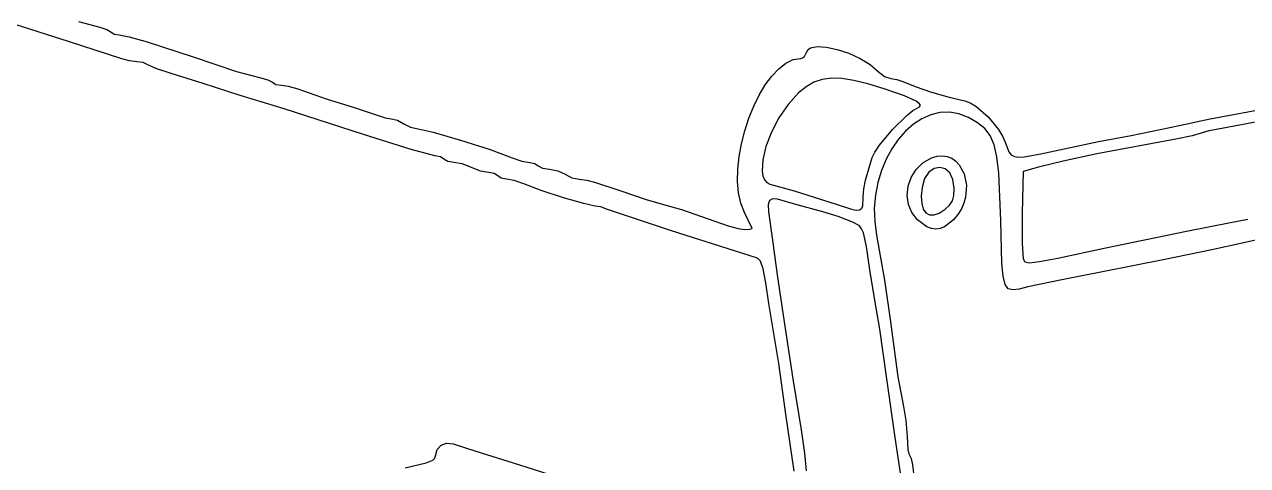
# Model space of a CAD drawing. Extents: x 19 to 1860, y 54 to 866.
# Drawn here: x 1229.4 to 1443.7, y 204.6 to 281.9 of the extents above; entities that cross this region are included whole.
import ezdxf

# ---------------------------------------------------------------- set-up
doc = ezdxf.new("R2010")
doc.units = 0

msp = doc.modelspace()

# ---------------------------------------------------------------- linework, layer by layer
at = {"layer": 'Layer 1'}
for p, q in [((1237.0851, 278.91689), (1227.9355, 281.85253)), ((1238.8569, 282.4618), (1242.5536, 281.42356)), ((1242.5536, 281.42356), (1243.799825, 281.062528)), ((1243.799825, 281.062528), (1244.5068, 280.60836)), ((1246.4102, 275.91338), (1237.0851, 278.91689)), ((1244.5068, 280.60836), (1245.0763, 280.240765)), ((1245.0763, 280.240765), (1245.9911, 280.08788)), ((1245.9911, 280.08788), (1247.727006, 279.750397)), ((1247.727006, 279.750397), (1250.906475, 278.869396)), ((1250.906475, 278.869396), (1258.927, 276.26552)), ((1366.0839, 276.315191), (1366.5322, 277.14616)), ((1366.5322, 277.14616), (1366.740159, 277.531565)), ((1366.740159, 277.531565), (1367.119212, 277.810244)), ((1367.119212, 277.810244), (1368.309219, 278.070077)), ((1368.309219, 278.070077), (1369.939466, 277.970958)), ((1369.939466, 277.970958), (1371.8472, 277.558189)), ((1371.8472, 277.558189), (1373.869665, 276.877069)), ((1373.869665, 276.877069), (1375.844106, 275.972899)), ((1247.758362, 275.5377), (1246.4102, 275.91338)), ((1249.0958, 275.38144), (1247.758362, 275.5377)), ((1250.199875, 275.23082), (1249.0958, 275.38144)), ((1250.9867, 274.86873), (1250.199875, 275.23082)), ((1252.42305, 274.209002), (1250.9867, 274.86873)), ((1258.927, 276.26552), (1266.546125, 273.672606)), ((1361.574523, 274.164146), (1362.834046, 275.137918)), ((1362.834046, 275.137918), (1364.127768, 275.754346)), ((1364.127768, 275.754346), (1365.4397, 275.96957)), ((1365.4397, 275.96957), (1365.768353, 276.06241)), ((1365.768353, 276.06241), (1366.0839, 276.315191)), ((1375.844106, 275.972899), (1377.60777, 274.890979)), ((1377.60777, 274.890979), (1378.9979, 273.67661)), ((1255.0891, 273.34274), (1252.42305, 274.209002)), ((1260.697, 271.57806), (1255.0891, 273.34274)), ((1266.546125, 273.672606), (1270.5909, 272.60787)), ((1270.5909, 272.60787), (1272.045025, 272.243731)), ((1359.222034, 271.320022), (1360.365189, 272.876893)), ((1360.365189, 272.876893), (1361.574523, 274.164146)), ((1369.181329, 272.29786), (1367.719183, 271.796864)), ((1370.803838, 272.517353), (1369.181329, 272.29786)), ((1372.645679, 272.458065), (1370.803838, 272.517353)), ((1374.765823, 272.122722), (1372.645679, 272.458065)), ((1378.9979, 273.67661), (1380.113413, 272.803096)), ((1380.113413, 272.803096), (1381.2182, 272.43977)), ((1381.2182, 272.43977), (1382.294037, 272.290114)), ((1382.294037, 272.290114), (1383.3404, 271.9303)), ((1267.174075, 269.455634), (1260.697, 271.57806)), ((1272.045025, 272.243731), (1272.8393, 271.78666)), ((1272.8393, 271.78666), (1273.442637, 271.417093)), ((1273.442637, 271.417093), (1274.4374, 271.26336)), ((1274.4374, 271.26336), (1275.585953, 271.106805)), ((1275.585953, 271.106805), (1277.3136, 270.65029)), ((1277.3136, 270.65029), (1282.2439, 268.91627)), ((1358.161047, 269.537395), (1359.222034, 271.320022)), ((1366.35843, 271.011639), (1365.0401, 269.93946)), ((1367.719183, 271.796864), (1366.35843, 271.011639)), ((1377.22324, 271.514049), (1374.765823, 272.122722)), ((1380.0769, 270.63477), (1377.22324, 271.514049)), ((1383.608423, 269.389877), (1380.0769, 270.63477)), ((1383.3404, 271.9303), (1385.472208, 271.046543)), ((1385.472208, 271.046543), (1388.376788, 270.060436)), ((1274.8642, 267.12599), (1267.174075, 269.455634)), ((1282.2439, 268.91627), (1286.9661, 267.43453)), ((1357.198218, 267.572874), (1358.161047, 269.537395)), ((1365.0401, 269.93946), (1363.203915, 267.922016)), ((1385.684563, 268.45098), (1383.608423, 269.389877)), ((1386.205794, 268.079395), (1385.684563, 268.45098)), ((1386.397895, 267.764046), (1386.205794, 268.079395)), ((1388.376788, 270.060436), (1391.476723, 269.153959)), ((1391.476723, 269.153959), (1394.1946, 268.50909)), ((1394.1946, 268.50909), (1395.117006, 268.183854)), ((1395.117006, 268.183854), (1396.141108, 267.577968)), ((1288.8045, 262.63895), (1274.8642, 267.12599)), ((1286.9661, 267.43453), (1291.5329, 265.89548)), ((1291.5329, 265.89548), (1292.572962, 265.531671)), ((1356.349538, 265.470322), (1357.198218, 267.572874)), ((1363.203915, 267.922016), (1361.605217, 265.563654)), ((1381.542638, 263.48492), (1384.009177, 265.960422)), ((1384.009177, 265.960422), (1385.055149, 266.818519)), ((1385.055149, 266.818519), (1385.841, 267.27504)), ((1385.841, 267.27504), (1386.27244, 267.498179)), ((1386.27244, 267.498179), (1386.397895, 267.764046)), ((1388.227786, 266.094004), (1386.667394, 265.404095)), ((1389.844559, 266.482891), (1388.227786, 266.094004)), ((1391.498487, 266.546163), (1389.844559, 266.482891)), ((1393.170342, 266.259227), (1391.498487, 266.546163)), ((1394.8409, 265.59749), (1393.170342, 266.259227)), ((1396.141108, 267.577968), (1398.267812, 265.756033)), ((1437.197, 265.35627), (1447.883675, 267.388631)), ((1292.572962, 265.531671), (1293.6338, 265.38036)), ((1293.6338, 265.38036), (1294.730162, 265.126629)), ((1294.730162, 265.126629), (1295.8554, 264.51661)), ((1295.8554, 264.51661), (1297.064087, 263.901094)), ((1297.064087, 263.901094), (1298.3612, 263.63414)), ((1355.630995, 263.273602), (1356.349538, 265.470322)), ((1361.605217, 265.563654), (1360.298163, 263.03742)), ((1385.182608, 264.437756), (1383.792656, 263.219579)), ((1386.667394, 265.404095), (1385.182608, 264.437756)), ((1396.445567, 264.682252), (1394.8409, 265.59749)), ((1397.698434, 263.68691), (1396.445567, 264.682252)), ((1398.646891, 262.459737), (1397.698434, 263.68691)), ((1398.267812, 265.756033), (1400.121536, 263.506848)), ((1423.3251, 262.48164), (1430.1135, 263.87839)), ((1430.1135, 263.87839), (1437.197, 265.35627)), ((1439.2607, 263.70933), (1436.975825, 263.285779)), ((1446.6396, 265.07496), (1439.2607, 263.70933)), ((1297.1338, 260.00467), (1288.8045, 262.63895)), ((1298.3612, 263.63414), (1301.013877, 263.044326)), ((1301.013877, 263.044326), (1305.783662, 261.650701)), ((1305.783662, 261.650701), (1310.971367, 259.976938)), ((1355.05858, 261.026575), (1355.630995, 263.273602)), ((1360.298163, 263.03742), (1359.336913, 260.516355)), ((1379.25293, 260.739381), (1381.542638, 263.48492)), ((1382.516763, 261.774157), (1381.374155, 260.126084)), ((1383.792656, 263.219579), (1382.516763, 261.774157)), ((1399.338325, 260.849002), (1398.646891, 262.459737)), ((1400.121536, 263.506848), (1400.804412, 262.366901)), ((1400.804412, 262.366901), (1401.2491, 261.29398)), ((1431.1996, 261.82201), (1417.322275, 259.262425)), ((1417.627937, 261.405484), (1423.3251, 262.48164)), ((1434.044662, 262.381347), (1431.1996, 261.82201)), ((1435.6268, 262.86177), (1434.044662, 262.381347)), ((1436.975825, 263.285779), (1435.6268, 262.86177)), ((1301.3135, 258.909), (1297.1338, 260.00467)), ((1310.971367, 259.976938), (1314.8778, 258.54671)), ((1354.648282, 258.773104), (1355.05858, 261.026575)), ((1359.336913, 260.516355), (1358.775622, 258.173503)), ((1377.9516, 258.61465), (1378.427996, 259.543736)), ((1378.427996, 259.543736), (1379.25293, 260.739381)), ((1381.374155, 260.126084), (1380.384059, 258.299951)), ((1399.820125, 258.702979), (1399.338325, 260.849002)), ((1401.2491, 261.29398), (1401.915842, 259.581444)), ((1401.915842, 259.581444), (1402.334692, 259.070928)), ((1407.5138, 259.24734), (1417.627937, 261.405484)), ((1302.285862, 258.73619), (1301.3135, 258.909)), ((1302.9034, 258.32071), (1302.285862, 258.73619)), ((1303.564375, 257.90522), (1302.9034, 258.32071)), ((1304.6416, 257.7324), (1303.564375, 257.90522)), ((1306.108212, 257.474253), (1304.6416, 257.7324)), ((1307.7057, 256.8536), (1306.108212, 257.474253)), ((1314.8778, 258.54671), (1316.577525, 257.97162)), ((1316.577525, 257.97162), (1317.942, 257.73244)), ((1317.942, 257.73244), (1318.8442, 257.559623)), ((1318.8442, 257.559623), (1319.4326, 257.14412)), ((1354.416092, 256.557051), (1354.648282, 258.773104)), ((1358.775622, 258.173503), (1358.668452, 256.181908)), ((1376.757938, 254.652669), (1377.9516, 258.61465)), ((1380.384059, 258.299951), (1379.565701, 256.320351)), ((1385.667545, 256.488978), (1386.851957, 257.665264)), ((1386.851957, 257.665264), (1388.336, 258.53473)), ((1388.336, 258.53473), (1389.33141, 258.844745)), ((1389.33141, 258.844745), (1390.262337, 258.922349)), ((1390.262337, 258.922349), (1391.121071, 258.78913)), ((1391.121071, 258.78913), (1391.899902, 258.466676)), ((1391.899902, 258.466676), (1392.591119, 257.976577)), ((1392.591119, 257.976577), (1393.187012, 257.34042)), ((1393.187012, 257.34042), (1394.061987, 255.716291)), ((1400.139678, 255.869938), (1399.820125, 258.702979)), ((1402.334692, 259.070928), (1402.884863, 258.766629)), ((1402.884863, 258.766629), (1403.622107, 258.650334)), ((1403.622107, 258.650334), (1404.602177, 258.703829)), ((1404.602177, 258.703829), (1407.5138, 259.24734)), ((1411.410625, 257.983383), (1407.0895, 256.89016)), ((1417.322275, 259.262425), (1411.410625, 257.983383)), ((1309.279825, 256.231091), (1307.7057, 256.8536)), ((1310.69, 255.97114), (1309.279825, 256.231091)), ((1311.710437, 255.795748), (1310.69, 255.97114)), ((1312.348, 255.3792), (1311.710437, 255.795748)), ((1312.936363, 254.963711), (1312.348, 255.3792)), ((1319.4326, 257.14412), (1320.156862, 256.723149)), ((1320.156862, 256.723149), (1321.3858, 256.53713)), ((1321.3858, 256.53713), (1322.844312, 256.270073)), ((1322.844312, 256.270073), (1324.1202, 255.65467)), ((1324.1202, 255.65467), (1325.32165, 255.044656)), ((1354.377999, 254.422279), (1354.416092, 256.557051)), ((1358.668452, 256.181908), (1358.802085, 255.371908)), ((1358.802085, 255.371908), (1359.069558, 254.714613)), ((1379.565701, 256.320351), (1378.938308, 254.211877)), ((1384.801501, 255.089526), (1385.667545, 256.488978)), ((1387.884491, 256.026569), (1387.148247, 254.915048)), ((1388.799857, 256.677598), (1387.884491, 256.026569)), ((1389.787775, 256.871709), (1388.799857, 256.677598)), ((1390.741671, 256.612476), (1389.787775, 256.871709)), ((1391.554972, 255.903474), (1390.741671, 256.612476)), ((1392.121106, 254.748277), (1391.554972, 255.903474)), ((1394.061987, 255.716291), (1394.463146, 253.766998)), ((1400.4816, 247.53589), (1400.139678, 255.869938)), ((1404.4332, 256.12202), (1404.2659, 248.87073)), ((1407.0895, 256.89016), (1404.4332, 256.12202)), ((1313.8386, 254.7909), (1312.936363, 254.963711)), ((1315.203138, 254.548888), (1313.8386, 254.7909)), ((1316.903, 253.96702), (1315.203138, 254.548888)), ((1319.953395, 252.828536), (1316.903, 253.96702)), ((1325.32165, 255.044656), (1326.6011, 254.79093)), ((1326.6011, 254.79093), (1327.94245, 254.639889)), ((1327.94245, 254.639889), (1329.2922, 254.27674)), ((1329.2922, 254.27674), (1333.8948, 252.75604)), ((1354.549993, 252.41265), (1354.377999, 254.422279)), ((1359.069558, 254.714613), (1359.47764, 254.231653)), ((1359.47764, 254.231653), (1360.0331, 253.94466)), ((1360.0331, 253.94466), (1364.2951, 252.73598)), ((1376.3964, 251.69505), (1376.483377, 253.093779)), ((1376.483377, 253.093779), (1376.757938, 254.652669)), ((1378.938308, 254.211877), (1378.521105, 251.999121)), ((1384.099466, 251.955749), (1384.272562, 253.550565)), ((1384.272562, 253.550565), (1384.801501, 255.089526)), ((1386.6977, 253.33946), (1386.55844, 251.798882)), ((1387.148247, 254.915048), (1386.6977, 253.33946)), ((1392.3335, 253.15046), (1392.121106, 254.748277)), ((1392.262705, 251.926236), (1392.3335, 253.15046)), ((1394.463146, 253.766998), (1394.328805, 251.665251)), ((1323.854038, 251.553006), (1319.953395, 252.828536)), ((1327.403061, 250.513848), (1323.854038, 251.553006)), ((1333.8948, 252.75604), (1338.3222, 251.25547)), ((1338.3222, 251.25547), (1340.9785, 250.48263)), ((1354.948063, 250.572026), (1354.549993, 252.41265)), ((1359.945613, 251.079744), (1359.741526, 250.338764)), ((1360.470254, 251.363143), (1359.945613, 251.079744)), ((1361.377689, 251.276445), (1360.470254, 251.363143)), ((1364.5899, 250.34269), (1361.377689, 251.276445)), ((1364.2951, 252.73598), (1371.6738, 250.39962)), ((1376.291166, 250.091408), (1376.3964, 251.69505)), ((1376.3964, 251.69505), (1376.3964, 251.69505)), ((1378.521105, 251.999121), (1378.333318, 249.706676)), ((1384.300948, 250.388734), (1384.099466, 251.955749)), ((1386.55844, 251.798882), (1386.634555, 250.534899)), ((1391.537802, 250.24295), (1392.015087, 250.997969)), ((1392.015087, 250.997969), (1392.262705, 251.926236)), ((1394.328805, 251.665251), (1394.041547, 250.611178)), ((1329.3986, 250.08448), (1327.403061, 250.513848)), ((1330.3845, 249.925456), (1329.3986, 250.08448)), ((1331.3932, 249.54312), (1330.3845, 249.925456)), ((1342.603612, 245.794775), (1331.3932, 249.54312)), ((1340.9785, 250.48263), (1344.5202, 249.46788)), ((1344.5202, 249.46788), (1352.7113, 246.633095)), ((1355.5882, 248.94427), (1354.948063, 250.572026)), ((1356.9166, 246.14984), (1355.5882, 248.94427)), ((1359.741526, 250.338764), (1359.795755, 249.052719)), ((1359.795755, 249.052719), (1360.4302, 244.4955)), ((1369.3123, 249.09956), (1364.5899, 250.34269)), ((1371.9686, 248.28728), (1369.3123, 249.09956)), ((1371.6738, 250.39962), (1374.309722, 249.547899)), ((1374.309722, 249.547899), (1375.14516, 249.383369)), ((1375.14516, 249.383369), (1375.722225, 249.410426)), ((1375.722225, 249.410426), (1376.0884, 249.642097)), ((1376.0884, 249.642097), (1376.291166, 250.091408)), ((1378.333318, 249.706676), (1378.394175, 247.359135)), ((1384.895747, 248.933176), (1384.300948, 250.388734)), ((1385.9026, 247.67273), (1384.895747, 248.933176)), ((1386.634555, 250.534899), (1386.911114, 249.561421)), ((1386.911114, 249.561421), (1387.373187, 248.892355)), ((1387.373187, 248.892355), (1388.005844, 248.54161)), ((1388.794152, 248.523093), (1389.723181, 248.850714)), ((1389.723181, 248.850714), (1390.778, 249.53838)), ((1390.778, 249.53847), (1391.537802, 250.24295)), ((1390.778, 249.53838), (1390.778, 249.53847)), ((1393.597283, 249.583758), (1392.988305, 248.604579)), ((1394.041547, 250.611178), (1393.597283, 249.583758)), ((1404.2659, 248.87073), (1404.23525, 243.523905)), ((1352.7113, 246.633095), (1354.486041, 246.147451)), ((1374.6995, 247.19733), (1371.9686, 248.28728)), ((1375.725811, 246.610041), (1374.6995, 247.19733)), ((1376.101751, 246.113765), (1375.725811, 246.610041)), ((1378.394175, 247.359135), (1378.7229, 244.98109)), ((1387.56162, 246.455169), (1385.9026, 247.67293)), ((1385.9026, 247.67293), (1385.9026, 247.67273)), ((1388.005844, 248.54161), (1388.794152, 248.523093)), ((1392.2069, 247.69523), (1390.625111, 246.466031)), ((1392.988305, 248.604579), (1392.2069, 247.69523)), ((1400.706038, 240.010094), (1400.4816, 247.53589)), ((1433.0645, 245.68932), (1440.7384, 247.20515)), ((1440.7384, 247.20515), (1443.79505, 247.812795)), ((1357.8746, 240.96352), (1342.603612, 245.794775)), ((1354.486041, 246.147451), (1355.5882, 246.0097)), ((1355.5882, 246.0097), (1356.526412, 246.033163)), ((1356.526412, 246.033163), (1356.9166, 246.15)), ((1356.9166, 246.15), (1356.9166, 246.14984)), ((1360.4302, 244.4955), (1361.3325, 238.02417)), ((1376.416938, 245.39242), (1376.101751, 246.113765)), ((1376.95722, 243.004582), (1376.416938, 245.39242)), ((1378.7229, 244.98109), (1380.120875, 237.120267)), ((1388.342688, 246.152033), (1387.56162, 246.455169)), ((1389.106237, 246.052774), (1388.342688, 246.152033)), ((1389.863351, 246.157428), (1389.106237, 246.052774)), ((1390.625111, 246.466031), (1389.863351, 246.157428)), ((1425.6858, 244.1872), (1433.0645, 245.68932)), ((1448.7052, 244.89241), (1442.8022, 243.59268)), ((1377.531, 238.90664), (1376.95722, 243.004582)), ((1404.23525, 243.523905), (1404.3957, 240.85143)), ((1410.5106, 240.9805), (1418.6022, 242.70393)), ((1418.6022, 242.70393), (1425.6858, 244.1872)), ((1437.4895, 242.38837), (1429.2253, 240.70481)), ((1442.8022, 243.59268), (1437.4895, 242.38837)), ((1358.385523, 240.439207), (1357.8746, 240.96352)), ((1358.849187, 239.068058), (1358.385523, 240.439207)), ((1404.3957, 240.85143), (1404.730462, 240.311213)), ((1404.730462, 240.311213), (1405.5192, 240.145449)), ((1405.5192, 240.145449), (1407.274462, 240.364973)), ((1407.274462, 240.364973), (1410.5088, 240.98062)), ((1410.5088, 240.98062), (1410.5106, 240.9805)), ((1429.2253, 240.70481), (1418.6, 238.60634)), ((1359.312308, 236.659692), (1358.849187, 239.068058)), ((1361.3325, 238.02417), (1362.5594, 229.78798)), ((1378.4027, 233.61193), (1377.531, 238.90664)), ((1400.907961, 237.771938), (1400.706038, 240.010094)), ((1418.6, 238.60634), (1411.2213, 237.16207)), ((1359.8216, 233.02373), (1359.312308, 236.659692)), ((1380.120875, 237.120267), (1381.168, 229.78749)), ((1401.2502, 236.3533), (1400.907961, 237.771938)), ((1401.793139, 235.606449), (1401.2502, 236.3533)), ((1405.23, 235.91929), (1403.722655, 235.537176)), ((1411.2213, 237.16207), (1405.23, 235.91929)), ((1402.597163, 235.383651), (1401.793139, 235.606449)), ((1403.722655, 235.537176), (1402.597163, 235.383651)), ((1360.6932, 227.72903), (1359.8216, 233.02373)), ((1379.312737, 228.510173), (1378.4027, 233.61193)), ((1362.5594, 229.78798), (1364.0397, 219.78688)), ((1381.168, 229.78749), (1382.437538, 220.127177)), ((1361.619375, 222.50348), (1360.6932, 227.72903)), ((1380.5089, 219.78683), (1379.312737, 228.510173)), ((1362.819, 213.60983), (1361.619375, 222.50348)), ((1364.0397, 219.78688), (1365.4856, 210.88483)), ((1381.9952, 209.49153), (1380.5089, 219.78683)), ((1382.437538, 220.127177), (1383.4328, 214.98119)), ((1383.4328, 214.98119), (1383.8774, 212.4919)), ((1364.3032, 203.60873), (1362.819, 213.60983)), ((1383.8774, 212.4919), (1384.0643, 209.67285)), ((1365.4856, 210.88483), (1366.103762, 206.792136)), ((1301.693583, 207.396544), (1302.390838, 208.171125)), ((1302.390838, 208.171125), (1303.372173, 208.532404)), ((1303.372173, 208.532404), (1304.4897, 208.3803)), ((1304.4897, 208.3803), (1308.5118, 207.12434)), ((1383.4483, 199.78455), (1381.9952, 209.49153)), ((1384.0643, 209.67285), (1384.213188, 207.425375)), ((1300.965238, 205.560523), (1301.305383, 205.920051)), ((1301.305383, 205.920051), (1301.4283, 206.30874)), ((1301.4283, 206.30874), (1301.693583, 207.396544)), ((1308.5118, 207.12434), (1315.0052, 205.08012)), ((1366.103762, 206.792136), (1366.3608, 203.67013)), ((1384.213188, 207.425375), (1384.373661, 206.671094)), ((1384.373661, 206.671094), (1384.5687, 206.31022)), ((1384.5687, 206.31022), (1384.791592, 205.825948)), ((1384.791592, 205.825948), (1385.027788, 204.735702)), ((1296.1157, 204.19672), (1299.8049, 205.06099)), ((1299.8049, 205.06099), (1300.965238, 205.560523)), ((1315.0052, 205.08012), (1322.3839, 202.71938)), ((1385.027788, 204.735702), (1385.4274, 201.38379))]:
    msp.add_line(p, q, dxfattribs=at)

doc.saveas('drawing.dxf')
